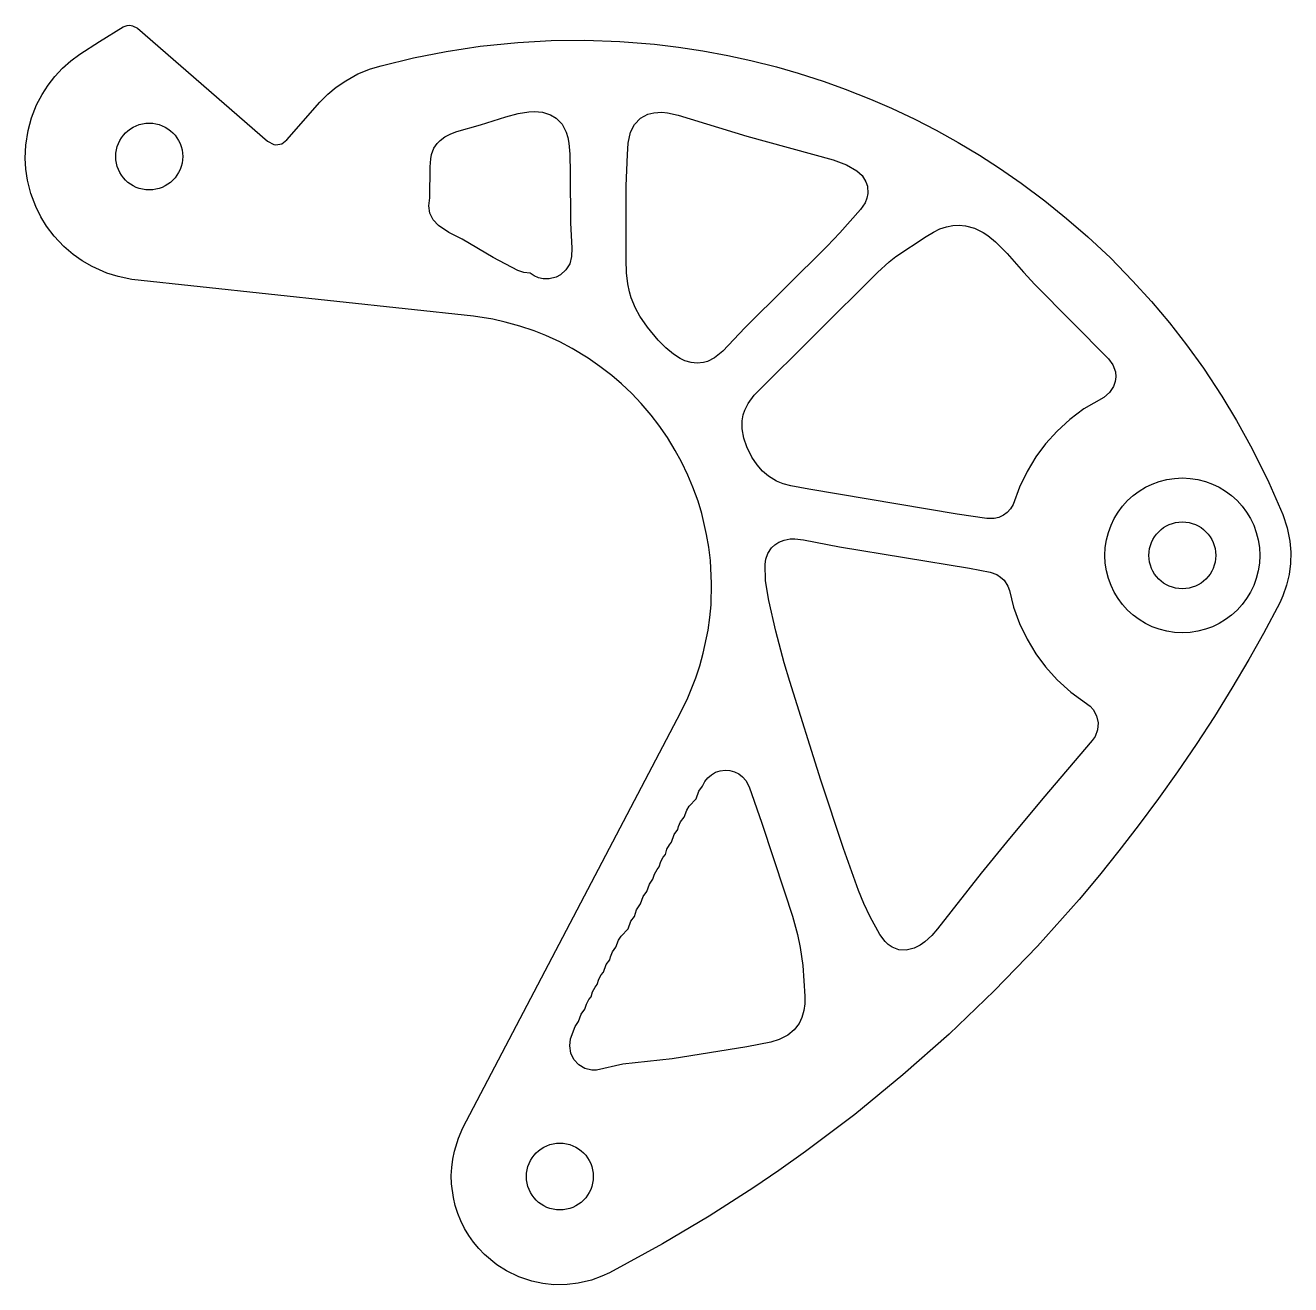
# Model space of a CAD drawing. Header units: metres. Extents: x -187 to 17, y -118 to 86.
import ezdxf

# ---------------------------------------------------------------- set-up
doc = ezdxf.new("R2010")
doc.units = ezdxf.units.M
for name, color, linetype in [('HOLES', 7, 'Continuous'), ('OUTLINE', 7, 'Continuous'), ('WINDOWS', 7, 'Continuous')]:
    doc.layers.add(name, color=color, linetype=linetype)

msp = doc.modelspace()

# ---------------------------------------------------------------- linework, layer by layer
at = {"layer": 'HOLES'}
for centre, radius in [((-166.8, 64.4), 5.4), ((0, 0), 12.5), ((0, 0), 5.4), ((-100.5, -100.3), 5.4)]:
    msp.add_circle(centre, radius, dxfattribs=at)
at = {"layer": 'OUTLINE'}
msp.add_lwpolyline([(-10.24, -47.73), (-13.4, -51.66), (-16.68, -55.56), (-23.38, -63.08), (-30.38, -70.33), (-37.66, -77.3), (-45.12, -83.9), (-52.89, -90.26), (-60.82, -96.24), (-65.16, -99.32), (-69.21, -102.07), (-76.41, -106.69), (-83.94, -111.16), (-92.51, -115.84), (-93.71, -116.41), (-95.38, -117.02), (-97.54, -117.53), (-99.3, -117.75), (-101.48, -117.77), (-103.28, -117.57), (-105.02, -117.2), (-107.12, -116.5), (-109.12, -115.54), (-110.67, -114.55), (-112.67, -112.89), (-113.59, -111.93), (-114.44, -110.9), (-115.21, -109.82), (-115.89, -108.67), (-116.48, -107.48), (-116.98, -106.25), (-117.39, -104.98), (-117.7, -103.68), (-117.99, -101.48), (-118.03, -100.15), (-117.97, -98.82), (-117.8, -97.5), (-117.54, -96.2), (-116.89, -94.08), (-116.17, -92.45), (-80.96, -25.3), (-79.86, -23.02), (-78.57, -19.8), (-77.92, -17.85), (-77.35, -15.79), (-76.58, -12.1), (-76.29, -10.05), (-76.1, -7.98), (-76, -4.53), (-76.2, -0.83), (-76.46, 1.35), (-76.81, 3.38), (-77.6, 6.76), (-78.2, 8.74), (-79.02, 11.03), (-79.82, 12.94), (-80.88, 15.13), (-81.87, 16.95), (-83.14, 19.02), (-84.52, 21.02), (-85.78, 22.66), (-87.36, 24.51), (-88.91, 26.13), (-90.55, 27.69), (-92.11, 29.03), (-94.04, 30.52), (-95.94, 31.84), (-98.52, 33.4), (-100.53, 34.46), (-102.75, 35.48), (-104.67, 36.24), (-106.97, 37.03), (-109.31, 37.68), (-111.33, 38.14), (-114.45, 38.65), (-169.62, 44.57), (-171.83, 45.01), (-173.64, 45.57), (-176.04, 46.62), (-177.65, 47.56), (-179.11, 48.59), (-180.61, 49.89), (-182.15, 51.53), (-183.38, 53.16), (-184.32, 54.69), (-185.12, 56.31), (-185.91, 58.42), (-186.45, 60.57), (-186.71, 62.35), (-186.81, 64.14), (-186.73, 66.22), (-186.36, 68.59), (-185.81, 70.63), (-184.98, 72.73), (-184.1, 74.42), (-183.13, 75.93), (-182.03, 77.35), (-180.81, 78.66), (-179.47, 79.85), (-178.03, 80.92), (-174.85, 82.98), (-170.99, 85.32), (-170.37, 85.55), (-169.91, 85.59), (-169.48, 85.53), (-168.69, 85.12), (-147.7, 66.88), (-146.71, 66.34), (-146.37, 66.29), (-145.37, 66.46), (-144.56, 67.1), (-139.26, 73.19), (-137.99, 74.45), (-136.61, 75.6), (-135.08, 76.65), (-133.1, 77.73), (-131.09, 78.55), (-129.38, 79.06), (-124.15, 80.33), (-118.86, 81.37), (-113.36, 82.2), (-107.3, 82.82), (-101.92, 83.12), (-96.48, 83.18), (-90.84, 82.99), (-85.22, 82.54), (-81.34, 82.08), (-77.4, 81.49), (-73.38, 80.74), (-69.66, 79.93), (-65.53, 78.89), (-62.03, 77.88), (-57.81, 76.52), (-54.43, 75.3), (-50.36, 73.69), (-46.97, 72.21), (-43.18, 70.41), (-39.73, 68.64), (-36.22, 66.69), (-32.74, 64.61), (-29.51, 62.52), (-26.03, 60.12), (-22.19, 57.25), (-18.68, 54.41), (-15.28, 51.45), (-11.62, 48.02), (-8.03, 44.35), (-5, 41), (-2.1, 37.55), (0.68, 33.99), (3.4, 30.22), (6.37, 25.73), (8.76, 21.77), (11.29, 17.18), (13.96, 11.76), (16.21, 6.59), (16.92, 4.45), (17.35, 2.29), (17.49, 0.5), (17.45, -1.3), (17.23, -3.07), (16.82, -4.82), (16.24, -6.52), (15.74, -7.64), (13.08, -12.61), (10.73, -16.79), (8, -21.43), (5.17, -26), (2.24, -30.52), (-0.78, -34.96), (-3.83, -39.26), (-7.11, -43.69), (-10.24, -47.73)], close=True, dxfattribs=at)
at = {"layer": 'WINDOWS'}
for points in [[(-121.48, 57.71), (-121.42, 62.73), (-121.36, 64.02), (-121.25, 64.75), (-120.84, 65.76), (-120.33, 66.49), (-119.83, 66.99), (-119.07, 67.56), (-118.13, 68.05), (-117.16, 68.42), (-113.32, 69.52), (-109.23, 70.82), (-107.24, 71.34), (-105.52, 71.64), (-104.6, 71.69), (-103.31, 71.57), (-101.99, 71.13), (-101.12, 70.62), (-100.13, 69.61), (-99.49, 68.36), (-99.22, 67.47), (-99.06, 66.54), (-98.92, 64.76), (-98.84, 61.73), (-98.8, 53.71), (-98.58, 49.59), (-98.63, 48.24), (-98.92, 47.1), (-99.53, 46.09), (-100.41, 45.31), (-101.11, 44.94), (-102.25, 44.67), (-103.18, 44.68), (-103.93, 44.83), (-104.64, 45.12), (-105.32, 45.57), (-106.3, 45.68), (-107.31, 46.01), (-111.29, 48.1), (-116.26, 51.05), (-118.41, 52.15), (-120.09, 53.28), (-120.94, 54.16), (-121.49, 55.25), (-121.68, 56.45), (-121.48, 57.71)], [(-89.72, 45.63), (-89.79, 47.73), (-89.79, 59.68), (-89.61, 64.73), (-89.48, 66.56), (-89.1, 68.33), (-88.48, 69.58), (-87.48, 70.59), (-86.3, 71.22), (-85.31, 71.48), (-84.02, 71.54), (-83.1, 71.46), (-81.38, 71.1), (-70.31, 67.68), (-56.39, 63.88), (-54.2, 63.04), (-52.58, 62.11), (-51.71, 61.34), (-51.1, 60.34), (-50.86, 59.6), (-50.79, 58.43), (-50.93, 57.66), (-51.22, 56.94), (-51.98, 55.86), (-55.28, 52.07), (-57.32, 49.93), (-70.66, 36.73), (-74.19, 32.97), (-75.55, 31.88), (-76.66, 31.33), (-77.32, 31.14), (-78.31, 31.03), (-79.31, 31.13), (-80.31, 31.43), (-81.08, 31.79), (-82.15, 32.48), (-83.37, 33.51), (-84.61, 34.75), (-86.35, 36.83), (-87.57, 38.61), (-88.29, 39.89), (-88.98, 41.56), (-89.27, 42.56), (-89.53, 43.84), (-89.72, 45.63)], [(-71.07, 20.43), (-71.07, 21.71), (-70.89, 22.71), (-70.65, 23.42), (-70.11, 24.51), (-69.13, 25.85), (-49.22, 45.69), (-47.36, 47.38), (-46.25, 48.26), (-41.38, 51.5), (-40.16, 52.21), (-39.14, 52.7), (-38.06, 53.07), (-37.03, 53.27), (-36.03, 53.32), (-35.03, 53.23), (-33.57, 52.84), (-32.15, 52.13), (-31.42, 51.66), (-30.16, 50.64), (-28.3, 48.76), (-25.67, 45.73), (-23.81, 43.73), (-11.91, 31.76), (-11.2, 30.79), (-10.81, 29.65), (-10.75, 28.85), (-10.85, 28.05), (-11.1, 27.29), (-11.76, 26.28), (-12.68, 25.51), (-15.91, 23.64), (-18.15, 21.96), (-20.22, 20.08), (-22.09, 18), (-23.64, 15.91), (-25.08, 13.52), (-26.29, 11), (-27.32, 8.2), (-27.73, 7.53), (-28.26, 6.94), (-28.9, 6.47), (-29.61, 6.14), (-30.38, 5.96), (-31.57, 5.97), (-36.33, 6.68), (-60.32, 10.68), (-63.19, 11.21), (-64.46, 11.57), (-65.5, 12), (-66.82, 12.78), (-67.8, 13.61), (-68.67, 14.6), (-69.5, 15.85), (-70.32, 17.55), (-70.79, 18.9), (-71.07, 20.43)], [(-67.34, -1.42), (-67.24, -0.59), (-66.93, 0.28), (-66.32, 1.2), (-65.79, 1.72), (-65.16, 2.12), (-64.3, 2.47), (-63.31, 2.65), (-62.56, 2.67), (-61.19, 2.52), (-55.34, 1.39), (-34.37, -2.04), (-31.04, -2.72), (-29.97, -3.09), (-29.34, -3.5), (-28.79, -4.02), (-28.18, -4.96), (-27.92, -5.67), (-27.24, -8.37), (-26.29, -11), (-25.08, -13.52), (-23.64, -15.91), (-22.09, -18), (-20.22, -20.08), (-18, -22.09), (-14.91, -24.34), (-14.39, -24.9), (-13.84, -25.92), (-13.6, -27.04), (-13.69, -28.19), (-14.1, -29.27), (-14.54, -29.9), (-22.53, -39.27), (-28.4, -46.29), (-32.46, -51.29), (-39.51, -60.31), (-40.45, -61.37), (-41.56, -62.41), (-42.32, -62.95), (-43.32, -63.45), (-44.59, -63.75), (-45.76, -63.68), (-46.85, -63.26), (-47.5, -62.82), (-47.96, -62.37), (-48.82, -61.21), (-50.42, -58.34), (-51.45, -56.22), (-52.3, -54.13), (-54.69, -47.31), (-58.36, -36.28), (-63.4, -20.35), (-64.29, -17.34), (-65.63, -12.26), (-66.79, -7.27), (-67.32, -4.1), (-67.34, -1.42)], [(-98.78, -78.08), (-98.05, -76.1), (-97.47, -75.29), (-97.04, -74.08), (-96.47, -73.29), (-96.22, -72.45), (-95.82, -71.74), (-95.47, -71.29), (-95.22, -70.45), (-94.82, -69.74), (-94.47, -69.29), (-94.22, -68.45), (-93.82, -67.74), (-93.47, -67.29), (-93.03, -66.08), (-92.46, -65.29), (-92.34, -64.8), (-92, -64.03), (-91.45, -63.29), (-91.03, -62.13), (-90.61, -61.51), (-89.49, -60.29), (-89.06, -59.09), (-88.48, -58.29), (-88.13, -57.25), (-87.47, -56.29), (-87.05, -55.1), (-86.47, -54.29), (-86.04, -53.08), (-85.47, -52.29), (-85.22, -51.45), (-84.82, -50.74), (-84.47, -50.29), (-84.22, -49.45), (-83.82, -48.74), (-83.47, -48.29), (-83.22, -47.45), (-82.82, -46.74), (-82.47, -46.29), (-82.03, -45.08), (-81.46, -44.29), (-81.34, -43.8), (-81, -43.03), (-80.45, -42.29), (-80.03, -41.13), (-79.61, -40.51), (-78.49, -39.29), (-78.06, -38.09), (-77.48, -37.29), (-77.1, -36.54), (-76.62, -35.93), (-76.03, -35.42), (-75.35, -35.03), (-74.61, -34.79), (-73.84, -34.69), (-73.06, -34.75), (-72.31, -34.95), (-71.61, -35.3), (-70.99, -35.78), (-70.48, -36.36), (-69.94, -37.4), (-67.89, -43.26), (-64.21, -54.31), (-62.97, -58.26), (-62.16, -61.23), (-61.72, -63.32), (-61.28, -66.24), (-60.93, -71.18), (-60.97, -72.44), (-61.11, -73.51), (-61.41, -74.63), (-61.88, -75.6), (-62.67, -76.62), (-63.71, -77.48), (-65.09, -78.18), (-66.45, -78.61), (-70.33, -79.34), (-82.37, -81.32), (-90.31, -82.16), (-94.58, -83.12), (-95.35, -83.12), (-96.46, -82.83), (-97.45, -82.24), (-98.23, -81.39), (-98.73, -80.36), (-98.92, -79.22), (-98.78, -78.08)]]:
    msp.add_lwpolyline(points, close=True, dxfattribs=at)

doc.saveas('drawing.dxf')
